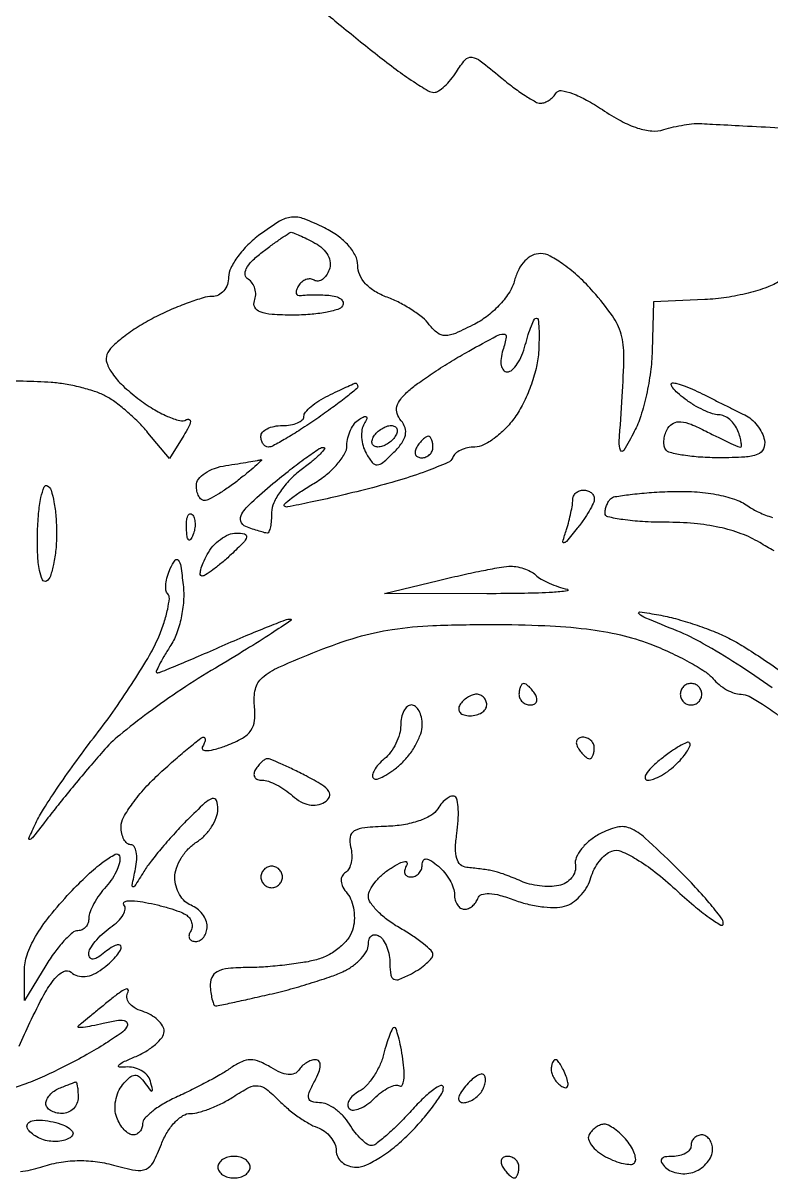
# Model space of a CAD drawing. Extents: x 0 to 102, y 0 to 135.
# Drawn here: x 14.63 to 20.51, y 86.55 to 95.64 of the extents above; entities that cross this region are included whole.
import ezdxf

# ---------------------------------------------------------------- set-up
doc = ezdxf.new("R2010")
doc.units = 0
doc.header["$MEASUREMENT"] = 0

msp = doc.modelspace()

# ---------------------------------------------------------------- linework, layer by layer
for points in [[(16.979385, 95.736676, 0.001847), (17.111379, 95.62757, 0.00188), (17.262878, 95.504232, 0.001912), (17.414454, 95.382728, 0.009335), (17.560775, 95.27075, 0.012927), (17.696329, 95.176271, 0.009478), (17.811722, 95.103299, 0.137082), (17.857887, 95.0904, 0.146858), (17.893904, 95.101212, 0.039762), (17.941362, 95.138253, 0.036665), (17.990978, 95.190953, 0.030941), (18.035502, 95.253305, -0.038678), (18.103977, 95.346131, -0.249943), (18.156479, 95.366377, -0.135675), (18.22309, 95.33888, -0.009579), (18.38111, 95.211005, 0.01364), (18.479845, 95.132423, 0.017611), (18.574822, 95.066079, 0.015491), (18.656574, 95.016681, 0.128845), (18.698098, 95.0058, 0.092189), (18.729732, 95.011683, 0.053051), (18.764336, 95.029422, 0.05056), (18.79648, 95.055456, 0.058926), (18.820915, 95.086217, -0.304527), (18.860026, 95.103966, -0.045931), (18.947633, 95.080942, -0.038442), (19.059523, 95.030217, -0.023441), (19.183325, 94.954423, 0.025558), (19.330157, 94.865381, 0.045214), (19.46034, 94.809779, 0.056777), (19.573217, 94.786915, 0.100125), (19.667367, 94.797615, -0.021917), (19.742256, 94.818254, -0.016779), (19.825648, 94.834425, -0.017063), (19.904866, 94.844288, -0.037977), (19.9656, 94.845128, 0.002047), (20.049752, 94.840241, 0.000139), (20.289188, 94.827389, 0.000199), (20.574658, 94.812258, 0.000149), (20.888977, 94.795818, 0.008701)], [(20.579879, 93.607383, -0.066889), (20.481131, 93.556295, -0.024492), (20.330387, 93.510509, -0.023763), (20.158656, 93.475985, -0.026234), (19.990005, 93.459333), (19.5849, 93.4407), (19.575152, 93.055455, -0.027402), (19.561848, 92.889701, -0.020798), (19.529832, 92.710156, -0.021191), (19.485496, 92.543788, -0.045179), (19.434559, 92.420955, -0.012367), (19.350876, 92.270694, -0.639668), (19.325562, 92.27324, -0.098598), (19.316455, 92.339865, -0.001811), (19.33943, 92.696512, 0.013381), (19.352562, 93.015137, 0.071069), (19.330442, 93.187734, 0.087284), (19.262599, 93.330544, 0.025734), (19.111709, 93.521362, 0.026082), (18.999749, 93.636206, 0.029917), (18.881223, 93.733264, 0.031181), (18.772433, 93.802075, 0.126072), (18.697007, 93.8214, 0.113928), (18.632148, 93.806427, 0.08675), (18.572913, 93.763525, 0.075008), (18.524922, 93.696469, 0.056442), (18.493046, 93.611439, -0.080517), (18.454095, 93.520978, -0.042498), (18.379701, 93.423568, -0.04074), (18.284099, 93.334114, -0.048414), (18.180348, 93.267026, -0.014682), (18.027706, 93.193688, -0.101245), (17.946926, 93.175902, -0.172059), (17.886288, 93.196392, -0.063406), (17.822023, 93.261678, 0.059972), (17.768001, 93.317315, 0.02584), (17.684242, 93.378212, 0.025117), (17.587332, 93.434572, 0.030326), (17.49105, 93.477097, -0.048119), (17.39411, 93.524095, -0.069247), (17.320411, 93.584411, -0.081285), (17.274364, 93.654017, -0.105951), (17.2584, 93.72851, 0.115879), (17.240458, 93.804889, 0.065706), (17.187119, 93.884092, 0.055572), (17.104016, 93.959344, 0.040545), (16.997318, 94.023852, 0.024116), (16.836382, 94.094666, 0.11764), (16.738399, 94.107685, 0.112776), (16.643006, 94.07536, 0.021333), (16.489718, 93.971839, 0.036638), (16.395388, 93.890779, 0.038533), (16.315615, 93.79809, 0.041623), (16.260223, 93.707829, 0.117339), (16.2432, 93.63629, -0.083631), (16.233339, 93.577749, -0.092928), (16.204933, 93.528029, -0.100543), (16.162619, 93.494781, -0.116923), (16.11293, 93.483, 0.0718), (16.042499, 93.472834, 0.01561), (15.925576, 93.434356, 0.015965), (15.79189, 93.380794, 0.014688), (15.658064, 93.317404, 0.022291), (15.530308, 93.244879, 0.025183), (15.414806, 93.163937, 0.025565), (15.324687, 93.086049, 0.110584), (15.285769, 93.027505, 0.179332), (15.285003, 92.961006, 0.067511), (15.328517, 92.877053, 0.050004), (15.410828, 92.781856, 0.02659), (15.529633, 92.680816, 0.025294), (15.647891, 92.599732, 0.03482), (15.762089, 92.540158, 0.037385), (15.858422, 92.506461, 0.206703), (15.911543, 92.514268, -0.235292), (15.933499, 92.51628, -0.356797), (15.942453, 92.500444, -0.075774), (15.927385, 92.455295, -0.019995), (15.889896, 92.388796), (15.7779, 92.207487), (15.6087, 92.411385, 0.023875), (15.531535, 92.495825, 0.018161), (15.4395, 92.580936, 0.018478), (15.347159, 92.654555, 0.040346), (15.2703, 92.702257, 0.039463), (15.187453, 92.736888, 0.018757), (15.076249, 92.768809, 0.018461), (14.956856, 92.793647, 0.024893), (14.8473, 92.806681, 0.006275), (14.740037, 92.812703, 0.005468), (14.627617, 92.81637, 0.005506), (14.525864, 92.817454, 0.016169)], [(20.534313, 91.482092, -0.012573), (20.420914, 91.546846, 0.047976), (20.275818, 91.616598, 0.034999), (20.103888, 91.666458, 0.031046), (19.905518, 91.696484, 0.02204), (19.680664, 91.7064, -0.013902), (19.498001, 91.71148, -0.022828), (19.344161, 91.727109, -0.019017), (19.226367, 91.749145, -0.35032), (19.2042, 91.7769, -0.052255), (19.207359, 91.807047, -0.038356), (19.216833, 91.839324, -0.039076), (19.230728, 91.868815, -0.066847), (19.247207, 91.890407, -0.158045), (19.281784, 91.908054, -0.008829), (19.402925, 91.925218, -0.012894), (19.550315, 91.939605, -0.009034), (19.716915, 91.948517, -0.023427), (19.907534, 91.946332, -0.031403), (20.079066, 91.925458, -0.035725), (20.222658, 91.887981, -0.071193), (20.327232, 91.83501, 0.046004), (20.413477, 91.785736, 0.029457), (20.521185, 91.744179, 0.029523)], [(20.519105, 90.403425, 0.013265), (20.243084, 90.590674, 0.013473), (19.977362, 90.750896, 0.032193), (19.770197, 90.851298, -0.002375), (19.524532, 90.952762, -0.081767), (19.47155, 90.98595, -0.742409), (19.478363, 91.000837, -0.010194), (19.6272, 90.977419, -0.022232), (19.759018, 90.947816, -0.013799), (19.910874, 90.902009, -0.013838), (20.05854, 90.848402, -0.024196), (20.1771, 90.794845, -0.020658), (20.296405, 90.727485, -0.009187), (20.448133, 90.629445, -0.009076), (20.605171, 90.519642, -0.012123)], [(14.596231, 87.582673, -0.009472), (14.67982, 87.768388, -0.012786), (14.79035, 87.987363, -0.048231), (14.875663, 88.114945, -0.104598), (14.944944, 88.170578, -0.298645), (15.00352, 88.163972, 0.101089), (15.055401, 88.136218, 0.099806), (15.114255, 88.13086, 0.082942), (15.179341, 88.149131, 0.048085), (15.24939, 88.190672, 0.026215), (15.305971, 88.236783, 0.031586), (15.353781, 88.285946, 0.033125), (15.387774, 88.331406, 0.144962), (15.3972, 88.363235, 0.33348), (15.385967, 88.378204, 0.149753), (15.359923, 88.377839, 0.066823), (15.319062, 88.358363, 0.028634), (15.2703, 88.3224, -0.029939), (15.216001, 88.282571, -0.114024), (15.176723, 88.268414, -0.2643), (15.153259, 88.278277, -0.165512), (15.1434, 88.307244, -0.131015), (15.154786, 88.34995, -0.039907), (15.192944, 88.405623, -0.036905), (15.247515, 88.463684, -0.03291), (15.312062, 88.515541, 0.039671), (15.372235, 88.565236, 0.065107), (15.413259, 88.616895, 0.093876), (15.430052, 88.662347, 0.242628), (15.419718, 88.694682, -0.407189), (15.419493, 88.713342, -0.175418), (15.444003, 88.725551, -0.053971), (15.503893, 88.72597, -0.019639), (15.58806, 88.7141, -0.014331), (15.682274, 88.694211, -0.014103), (15.775704, 88.668865, -0.014117), (15.856228, 88.642059, -0.051043), (15.904784, 88.61851, -0.088924), (15.934449, 88.591912, -0.09498), (15.952196, 88.557237, -0.09992), (15.955355, 88.51994, -0.110165), (15.943487, 88.485754, 0.090666), (15.931733, 88.455693, 0.169366), (15.93543, 88.430134, 0.176081), (15.953999, 88.413076, 0.098926), (15.984407, 88.407, 0.130616), (16.018574, 88.41608, 0.100652), (16.047682, 88.441618, 0.088446), (16.06726, 88.47982, 0.074425), (16.074, 88.524849, 0.096313), (16.064533, 88.57354, 0.06686), (16.036723, 88.622384, 0.064359), (15.995612, 88.66397, 0.074185), (15.9471, 88.691394, -0.103988), (15.898571, 88.722749, -0.066699), (15.857477, 88.776057, -0.062793), (15.829675, 88.842163, -0.068277), (15.8202, 88.911228, -0.084298), (15.832643, 88.984505, -0.053115), (15.869903, 89.063134, -0.051581), (15.924675, 89.134926, -0.064527), (15.9894, 89.188033, 0.059089), (16.054122, 89.239975, 0.05038), (16.108897, 89.308297, 0.052779), (16.146222, 89.381837, 0.091303), (16.1586, 89.449058, 0.086821), (16.14678, 89.516619, 0.41179), (16.114748, 89.531821, 0.104081), (16.05404, 89.494971, 0.00855), (15.920286, 89.365258, 0.011335), (15.82128, 89.261291, 0.009479), (15.720867, 89.14665, 0.009596), (15.633026, 89.03829, 0.025689), (15.576065, 88.9569, -0.002062), (15.503418, 88.841893, -0.341045), (15.490252, 88.837148, -0.38172), (15.483601, 88.848497, -0.00223), (15.510359, 88.97805, 0.037007), (15.520203, 89.05099, 0.062461), (15.516226, 89.112485, 0.091866), (15.500064, 89.153839, 0.259344), (15.47388, 89.1684, -0.179201), (15.444614, 89.179237, -0.091886), (15.419725, 89.210125, -0.071907), (15.402869, 89.256096, -0.052015), (15.3972, 89.310443, -0.129703), (15.41634, 89.382984, -0.027874), (15.487303, 89.493292, -0.027346), (15.586514, 89.615457, -0.023123), (15.703934, 89.733443, -0.005556), (15.824137, 89.841113, -0.008404), (15.931333, 89.931869, -0.004034), (16.023644, 90.006161, -0.16898), (16.047326, 90.0144, -0.303677), (16.057136, 90.007837, -0.134639), (16.059152, 89.991642, -0.069713), (16.051887, 89.966666, -0.032843), (16.036105, 89.936927, 0.419981), (16.041116, 89.916593, 0.152356), (16.073285, 89.909009, 0.052434), (16.140186, 89.920881, 0.020135), (16.229913, 89.950681, 0.037398), (16.35143, 90.007249, 0.114683), (16.418138, 90.068015, 0.128262), (16.447081, 90.147679, 0.052363), (16.445771, 90.263766, -0.088525), (16.45363, 90.393128, -0.156758), (16.508804, 90.483473, -0.073982), (16.639198, 90.565927, -0.009517), (16.94492, 90.694154, -0.02224), (17.254883, 90.801583, -0.034696), (17.53053, 90.863163, -0.028165), (17.850442, 90.893359, -0.009664), (18.3159, 90.901956, -0.010072), (18.731469, 90.893226, -0.020278), (19.058171, 90.866475, -0.025299), (19.325807, 90.819752, -0.035827), (19.557086, 90.749462, -0.01661), (19.715828, 90.682368, -0.017811), (19.866038, 90.606308, -0.017646), (19.98987, 90.532142, -0.075934), (20.053895, 90.475248, 0.050647), (20.101555, 90.428395, 0.04217), (20.160562, 90.388769, 0.043962), (20.22144, 90.36164, 0.083025), (20.274313, 90.3528, -0.122243), (20.337776, 90.337049, -0.021862), (20.443889, 90.274836, -0.022464), (20.564397, 90.189003, -0.01862)], [(14.604838, 86.596064, 0.051749), (14.764483, 86.630988, -0.035248), (14.907184, 86.667169, -0.037754), (15.0503, 86.68187, -0.037918), (15.193429, 86.674865, -0.036189), (15.336171, 86.646367, 0.020595), (15.509361, 86.606142, 0.150333), (15.593069, 86.615505, 0.172528), (15.651077, 86.669711, 0.029174), (15.713785, 86.810414, -0.046073), (15.759034, 86.903372, -0.052689), (15.818871, 86.982023, -0.060217), (15.883513, 87.035904, -0.144638), (15.942728, 87.0534, 0.067445), (16.009298, 87.062421, 0.025468), (16.098642, 87.092058, 0.024673), (16.19383, 87.134629, 0.027544), (16.280801, 87.185001, -0.024099), (16.402745, 87.256753, -0.141975), (16.474672, 87.271453, -0.15212), (16.540718, 87.24489, -0.02894), (16.637375, 87.156246, 0.026368), (16.707841, 87.090951, 0.020474), (16.790845, 87.02737, 0.020888), (16.873363, 86.974368, 0.0461), (16.94115, 86.9427, -0.071505), (16.997746, 86.912681, -0.064956), (17.04571, 86.867078, -0.068507), (17.078151, 86.813458, -0.102177), (17.0892, 86.759955, 0.122082), (17.101447, 86.710544, 0.100755), (17.135954, 86.668457, 0.091279), (17.187566, 86.640183, 0.079946), (17.248362, 86.6304, 0.111277), (17.327139, 86.648152, 0.031157), (17.438272, 86.709671, 0.029787), (17.558662, 86.796976, 0.027431), (17.671362, 86.90026, 0.015804), (17.772216, 87.010159, 0.02059), (17.856969, 87.117195, 0.018695), (17.919333, 87.210103, 0.146389), (17.93272, 87.25981, 0.521858), (17.91264, 87.273001, 0.063088), (17.857494, 87.242387, 0.034228), (17.776381, 87.173898, 0.015749), (17.680113, 87.07455, -0.012106), (17.579533, 86.969228, -0.016876), (17.484236, 86.880367, -0.01331), (17.402048, 86.812519, -0.167408), (17.364543, 86.7996, -0.162269), (17.332557, 86.810261, -0.034093), (17.287284, 86.849302, -0.032422), (17.238688, 86.904023, -0.025785), (17.193433, 86.9688, 0.049764), (17.143439, 87.033525, 0.047357), (17.080865, 87.088297, 0.050978), (17.015738, 87.125804, 0.105549), (16.958607, 87.138, -0.067976), (16.898228, 87.146247, -0.275407), (16.873634, 87.172028, -0.157648), (16.877796, 87.218989, -0.022575), (16.92, 87.3072, 0.029028), (16.952753, 87.377988, 0.082248), (16.964124, 87.431026, 0.172633), (16.95439, 87.463078, 0.237857), (16.927969, 87.4764, 0.08548), (16.892593, 87.470307, 0.053408), (16.8546, 87.452058, 0.051738), (16.819885, 87.425231, 0.06407), (16.794171, 87.393532, -0.165471), (16.761154, 87.366324, -0.114425), (16.712772, 87.35983, -0.07826), (16.650468, 87.375781, -0.037871), (16.577386, 87.414065, 0.040071), (16.487552, 87.460623, 0.100221), (16.415455, 87.475108, 0.105622), (16.345752, 87.460108, 0.047609), (16.264058, 87.413595, -0.021525), (16.188475, 87.365183, -0.008126), (16.078937, 87.303856, -0.008032), (15.957448, 87.240906, -0.009699), (15.84135, 87.185879, 0.025083), (15.736064, 87.131951, 0.033776), (15.647167, 87.072294, 0.035834), (15.583445, 87.015244, 0.19464), (15.5664, 86.973117, -0.083613), (15.560681, 86.939159, -0.092921), (15.544208, 86.910319, -0.100544), (15.519668, 86.891034, -0.116947), (15.490851, 86.8842, -0.147225), (15.458092, 86.89406, -0.058946), (15.421982, 86.924627, -0.051526), (15.388286, 86.96917, -0.044594), (15.362492, 87.021823, -0.080691), (15.349671, 87.08337, -0.056161), (15.354493, 87.154322, -0.055482), (15.37519, 87.223446, -0.072867), (15.409423, 87.279627, -0.033532), (15.464596, 87.337705, -0.172992), (15.504779, 87.35476, -0.206811), (15.542294, 87.341106, -0.050017), (15.586523, 87.290054, 0.006871), (15.627454, 87.233645, 0.344065), (15.639876, 87.230252, 0.37205), (15.645374, 87.241285, 0.007253), (15.627514, 87.3072, 0.11283), (15.60148, 87.354426, 0.082777), (15.554705, 87.392027, 0.077005), (15.494756, 87.414469, 0.076632), (15.430723, 87.417772, -0.058905), (15.384187, 87.418529, -0.603726), (15.379058, 87.432555, -0.099524), (15.41391, 87.458323, -0.011629), (15.50295, 87.497554, 0.035896), (15.591992, 87.54206, 0.044332), (15.667259, 87.596236, 0.050425), (15.719602, 87.651579, 0.165687), (15.7356, 87.69853, 0.139038), (15.72309, 87.742647, 0.066998), (15.685537, 87.788483, 0.058609), (15.630356, 87.829013, 0.052322), (15.565172, 87.85749, -0.055837), (15.500929, 87.886093, -0.102675), (15.458643, 87.924325, -0.140206), (15.442734, 87.967572, -0.151517), (15.452814, 88.011241, 0.328365), (15.450934, 88.028754, 0.32768), (15.433639, 88.032187, 0.049081), (15.38143, 88.001218, 0.013545), (15.305992, 87.942602, -0.000212), (15.224437, 87.87567, -0.000267), (15.148861, 87.813767, -0.000212), (15.0854, 87.761888, -0.002131), (15.0588, 87.74035, 0.690379), (15.061529, 87.731948, 0.041882), (15.099349, 87.733289, 0.020381), (15.166996, 87.7442, 0.008771), (15.256239, 87.76399, -0.018307), (15.36056, 87.785045, -0.083805), (15.422143, 87.784756, -0.280323), (15.444717, 87.765017, -0.218176), (15.440601, 87.731982, -0.101788), (15.397006, 87.685787, -0.011476), (15.276524, 87.605376, -0.013531), (15.126763, 87.515909, -0.010605), (14.959801, 87.426803, -0.01058), (14.793845, 87.347074, -0.016558), (14.647565, 87.28633, -0.010806), (14.526469, 87.243647, -0.282866)]]:
    msp.add_lwpolyline(points, format="xyb")
for points in [[(16.735212, 93.988719, -0.116637), (16.752429, 93.985906, -0.006922), (16.80122, 93.964817, -0.01012), (16.858988, 93.937475, -0.007273), (16.922411, 93.904709, -0.064931), (16.982517, 93.861702, -0.082771), (17.023964, 93.807729, -0.09483), (17.04203, 93.749454, -0.120054), (17.034885, 93.693695, -0.059384), (17.011342, 93.649024, -0.090205), (16.980445, 93.618015, -0.119823), (16.947375, 93.605235, -0.172645), (16.916981, 93.611766, 0.125213), (16.886136, 93.621458, 0.10078), (16.851631, 93.616399, 0.090252), (16.818722, 93.597273, 0.077842), (16.792657, 93.566884, 0.050857), (16.776647, 93.533904, 0.138153), (16.774699, 93.508239, 0.239748), (16.786157, 93.493759, 0.15184), (16.807962, 93.490922, -0.031564), (16.844825, 93.494952, -0.009094), (16.902171, 93.496535, -0.00911), (16.967035, 93.495964, -0.009585), (17.030743, 93.493018, -0.048757), (17.086164, 93.483915, -0.099322), (17.125565, 93.46448, -0.16556), (17.142869, 93.438436, -0.205797), (17.13863, 93.409936, -0.184386), (17.101393, 93.381479, -0.025711), (17.005347, 93.358335, -0.026583), (16.883798, 93.34221, -0.019688), (16.748313, 93.336873, -0.016284), (16.584348, 93.342214, -0.073126), (16.490735, 93.362277, -0.183038), (16.449536, 93.398352, -0.217315), (16.446381, 93.449527, 0.083882), (16.45593, 93.496869, 0.078575), (16.449765, 93.545867, 0.081614), (16.429221, 93.588961, 0.102733), (16.397197, 93.619296, -0.222699), (16.374129, 93.654584, -0.155399), (16.382187, 93.702214, -0.080641), (16.426549, 93.762188, -0.029383), (16.506642, 93.831624, -0.00541), (16.585925, 93.891233, -0.007929), (16.657051, 93.941796, -0.004311), (16.717857, 93.982821, -0.129364)], [(18.664815, 93.3138, -0.380539), (18.677688, 93.302344, -0.014474), (18.68376, 93.233033, -0.019583), (18.685471, 93.144273, -0.011723), (18.6809, 93.03885, -0.044533), (18.661708, 92.916654, -0.026814), (18.618544, 92.776326, -0.026724), (18.560176, 92.640348, -0.0417), (18.494446, 92.53125, -0.03764), (18.419336, 92.442229, -0.039397), (18.332792, 92.366941, -0.042636), (18.248021, 92.314736, -0.117223), (18.18014, 92.2986, 0.053117), (18.122113, 92.292418, 0.058258), (18.068574, 92.27416, 0.066048), (18.027228, 92.247252, 0.134593), (18.0057, 92.215401, -0.215031), (17.968866, 92.175894, -0.010642), (17.799399, 92.10909, -0.015609), (17.588172, 92.038388, -0.010498), (17.343, 91.970326, -0.004461), (17.097825, 91.910101, -0.007099), (16.886951, 91.863443, -0.00237), (16.705506, 91.826886, -0.241401), (16.681493, 91.833782, -0.444754), (16.681816, 91.850296, -0.014808), (16.738693, 91.896729, -0.019289), (16.816491, 91.951855, -0.011081), (16.914143, 92.012498, 0.038337), (17.013499, 92.081969, 0.042387), (17.097526, 92.163702, 0.046724), (17.155761, 92.24508, 0.132709), (17.1738, 92.311848, -0.059848), (17.181045, 92.372159, -0.050797), (17.202491, 92.432669, -0.053145), (17.234073, 92.484376, -0.09093), (17.271471, 92.518179, -0.029041), (17.310144, 92.53908, -0.311601), (17.326808, 92.536277, -0.318868), (17.329839, 92.519865, -0.029721), (17.309193, 92.481541, 0.099748), (17.291772, 92.434509, 0.05587), (17.289062, 92.373349, 0.052562), (17.300384, 92.308317, 0.058266), (17.324848, 92.24944, 0.036691), (17.372954, 92.176582, 0.24253), (17.41124, 92.15865, 0.171121), (17.457049, 92.176778, 0.017409), (17.543847, 92.257733, 0.039996), (17.605188, 92.329759, 0.101138), (17.633355, 92.392177, 0.133222), (17.630906, 92.449695, 0.096617), (17.600019, 92.506221, -0.094888), (17.569245, 92.562085, -0.142227), (17.567489, 92.617383, -0.107998), (17.596944, 92.675951, -0.040946), (17.660549, 92.742473, -0.02669), (17.739104, 92.805042, -0.008978), (17.859964, 92.887955, -0.008903), (17.997191, 92.975048, -0.010079), (18.13193, 93.053553, -0.003394), (18.350365, 93.173059, -0.116004), (18.406917, 93.188276, -0.480228), (18.427109, 93.164654, -0.029804), (18.401179, 93.062138, 0.043047), (18.386033, 92.994817, 0.083412), (18.387748, 92.939841, 0.132341), (18.40535, 92.904383, 0.214938), (18.435487, 92.8908, 0.188948), (18.473278, 92.90561, 0.058387), (18.513717, 92.952928, 0.049092), (18.550421, 93.021341, 0.037119), (18.57726, 93.1023, -0.01437), (18.600098, 93.183356, -0.022282), (18.624876, 93.251672, -0.018236), (18.648763, 93.303899, -0.283597)], [(17.23725, 92.800474, -0.15032), (17.245294, 92.8002, -0.135203), (17.252187, 92.795472, -0.106522), (17.256822, 92.786753, -0.069193), (17.2584, 92.775406, -0.22525), (17.249657, 92.756982, -0.004194), (17.163872, 92.688149, -0.009406), (17.059943, 92.609306, -0.006044), (16.936603, 92.521606, -0.007955), (16.809044, 92.436179, -0.011075), (16.692031, 92.364108, -0.007717), (16.592745, 92.307988, -0.125409), (16.555903, 92.2986, -0.14222), (16.533441, 92.305121, -0.099704), (16.514303, 92.323451, -0.084483), (16.50141, 92.350863, -0.067872), (16.497, 92.3832, -0.191087), (16.509815, 92.415507, -0.088204), (16.546702, 92.442949, -0.068025), (16.601446, 92.461566, -0.048028), (16.6662, 92.4678, 0.040451), (16.730985, 92.47305, 0.059812), (16.785697, 92.488854, 0.07866), (16.822888, 92.51205, 0.217361), (16.8354, 92.539472, -0.177225), (16.847705, 92.573098, -0.03992), (16.891315, 92.617057, -0.036638), (16.952875, 92.662542, -0.02844), (17.02575, 92.702946, -0.001773), (17.100216, 92.738535, -0.002553), (17.166398, 92.769463, -0.001344), (17.222638, 92.795214, -0.040599)], [(19.734098, 92.803509, -0.08516), (19.770276, 92.798843, -0.015045), (19.835298, 92.776696, -0.015907), (19.910724, 92.745676, -0.013721), (19.987898, 92.708451, 0.00219), (20.069627, 92.666679, 0.001707), (20.158799, 92.621976, 0.001725), (20.242165, 92.580897, 0.004198), (20.304, 92.551333, -0.070029), (20.354583, 92.518379, -0.048179), (20.401658, 92.468578, -0.048089), (20.438436, 92.410547, -0.068719), (20.458253, 92.352982, -0.15465), (20.450538, 92.284713, -0.19694), (20.405122, 92.241332, -0.080207), (20.303716, 92.219346, -0.013361), (20.103696, 92.214, -0.016461), (19.954368, 92.218918, -0.023041), (19.821719, 92.233825, -0.020567), (19.716395, 92.255078, -0.196725), (19.680075, 92.281489, -0.109788), (19.668567, 92.31456, -0.058111), (19.668563, 92.358192, -0.053672), (19.679193, 92.40501, -0.055829), (19.699459, 92.447832, -0.14101), (19.742259, 92.486682, -0.135977), (19.799798, 92.497544, -0.077267), (19.880919, 92.477869, -0.021605), (19.999648, 92.422643, 0.004768), (20.093431, 92.375117, 0.006884), (20.177312, 92.335038, 0.003871), (20.248556, 92.30286, 0.1045), (20.268715, 92.2986, 0.403374), (20.277174, 92.30675, 0.045938), (20.27558, 92.335877, 0.035538), (20.266531, 92.376821, 0.019463), (20.249994, 92.4255, 0.06448), (20.22379, 92.474019, 0.061551), (20.185734, 92.515123, 0.066317), (20.142124, 92.542983, 0.109447), (20.099618, 92.5524, -0.082484), (20.04941, 92.56074, -0.026961), (19.979568, 92.588887, -0.02603), (19.904059, 92.629071, -0.02662), (19.83372, 92.676609, -0.018743), (19.775027, 92.724563, -0.045711), (19.736715, 92.765123, -0.116325), (19.724574, 92.791324, -0.462107)], [(17.522186, 92.4678, -0.117858), (17.55023, 92.461096, -0.186277), (17.566576, 92.442949, -0.154201), (17.56819, 92.41555, -0.076764), (17.5545, 92.3832, -0.064269), (17.528227, 92.350838, -0.051777), (17.492722, 92.323451, -0.053414), (17.453842, 92.304821, -0.085235), (17.417614, 92.2986, -0.117858), (17.38957, 92.305304, -0.186277), (17.373224, 92.323451, -0.154201), (17.37161, 92.35085, -0.076764), (17.3853, 92.3832, -0.064269), (17.411573, 92.415562, -0.051777), (17.447078, 92.442949, -0.053414), (17.485958, 92.461579, -0.085235)], [(17.813293, 92.3832, 0.151918), (17.795465, 92.377655, 0.038439), (17.771586, 92.358349, 0.035638), (17.746457, 92.330983, 0.029505), (17.7237, 92.2986, 0.082592), (17.710459, 92.266274, 0.161196), (17.713091, 92.238851, 0.182303), (17.730979, 92.220623, 0.108972), (17.761007, 92.214, 0.093332), (17.795207, 92.22044, 0.09642), (17.824282, 92.238851, 0.099167), (17.843742, 92.26632, 0.105053), (17.8506, 92.2986, 0.042167), (17.847864, 92.330989, 0.061769), (17.839641, 92.358349, 0.081139), (17.827559, 92.376901, 0.210953)], [(16.991454, 92.29592, -0.601851), (16.99736, 92.283341, -0.03588), (16.962272, 92.243039, -0.024005), (16.899714, 92.186522, -0.011431), (16.81425, 92.119664, 0.040561), (16.725234, 92.041265, 0.040434), (16.649941, 91.949446, 0.043528), (16.597941, 91.858416, 0.108423), (16.5816, 91.783944, -0.020563), (16.579043, 91.721796, -0.033162), (16.571207, 91.66943, -0.035971), (16.559973, 91.631332, -0.312664), (16.546219, 91.6218, -0.064836), (16.525294, 91.624525, -0.008707), (16.482492, 91.636666, -0.009936), (16.432045, 91.65303, -0.008214), (16.378958, 91.672407, -0.230379), (16.3396, 91.714525, -0.218265), (16.347301, 91.772918, -0.067299), (16.422261, 91.862768, -0.011276), (16.591543, 92.010807, -0.007803), (16.72755, 92.12088, -0.011358), (16.851109, 92.213274, -0.007059), (16.956509, 92.286195, -0.161231)], [(16.497, 92.199443, -0.752504), (16.500476, 92.193517, -0.017643), (16.464746, 92.158469, -0.013039), (16.406086, 92.107599, -0.006131), (16.3278, 92.0448, -0.012908), (16.242169, 91.981312, -0.016375), (16.15979, 91.927407, -0.014446), (16.088955, 91.887058, -0.115322), (16.05285, 91.877481, -0.186863), (16.028639, 91.886041, -0.093533), (16.008038, 91.911779, -0.071823), (15.994081, 91.950609, -0.050458), (15.9894, 91.996881, -0.169155), (16.006567, 92.046173, -0.077226), (16.057268, 92.093063, -0.062869), (16.13244, 92.130932, -0.047721), (16.22205, 92.153405, 0.001698), (16.314238, 92.167691, 0.002192), (16.398785, 92.181467, 0.001662), (16.469547, 92.193557, 0.01933)], [(14.819343, 91.993636, -0.18362), (14.8467, 91.957949, -0.026027), (14.868962, 91.866498, -0.0268), (14.884467, 91.750744, -0.019895), (14.8896, 91.6218, -0.02258), (14.883755, 91.492435, -0.02951), (14.866144, 91.375361, -0.029957), (14.840746, 91.282947, -0.174005), (14.809749, 91.244035, -0.451267), (14.778607, 91.253472, -0.060573), (14.75512, 91.327369, -0.036456), (14.740994, 91.450891, -0.015941), (14.739492, 91.615871, -0.01595), (14.748168, 91.774418, -0.030445), (14.766905, 91.900579, -0.039038), (14.791533, 91.984221, -0.470777)], [(19.035, 91.9602, -0.07942), (19.067316, 91.955034, -0.091028), (19.094749, 91.940099, -0.100768), (19.113089, 91.917868, -0.122851), (19.1196, 91.89177, -0.109527), (19.111511, 91.855287, -0.021396), (19.080294, 91.795201, -0.021784), (19.037018, 91.72701, -0.018662), (18.985794, 91.65912, -0.002861), (18.900401, 91.555534, -0.194068), (18.880692, 91.544964, -0.533799), (18.872374, 91.554859, -0.00647), (18.901194, 91.649869, 0.012756), (18.92003, 91.714898, 0.012001), (18.935946, 91.782135, 0.012058), (18.947178, 91.842386, 0.040072), (18.9504, 91.882519, -0.108102), (18.956883, 91.912156, -0.099646), (18.975251, 91.937381, -0.095575), (19.002702, 91.954295, -0.090658)], [(15.955913, 91.768087, -0.126455), (15.972261, 91.740429, -0.060344), (15.978958, 91.699372, -0.05415), (15.975792, 91.652203, -0.051402), (15.962591, 91.605937, -0.054073), (15.943848, 91.570687, -0.470617), (15.92843, 91.569228, -0.168741), (15.916474, 91.593911, -0.018894), (15.911479, 91.65705, -0.028489), (15.912409, 91.715947, -0.077125), (15.921776, 91.756554, -0.208169), (15.937397, 91.771997, -0.296942)], [(16.304429, 91.6218, -0.058784), (16.36891, 91.614193, -0.416262), (16.383702, 91.589905, -0.135151), (16.359419, 91.546547, -0.010392), (16.26269, 91.4526, -0.012425), (16.189569, 91.387795, -0.016741), (16.120085, 91.333102, -0.013823), (16.060403, 91.291769, -0.145534), (16.032261, 91.2834, -0.411114), (16.02002, 91.295512, -0.063196), (16.024386, 91.333102, -0.041172), (16.042721, 91.387668, -0.021239), (16.074, 91.4526, -0.058319), (16.119027, 91.517312, -0.053306), (16.179042, 91.572097, -0.056865), (16.244239, 91.609406, -0.101888)], [(15.885328, 91.213963, -0.043973), (15.888142, 91.087852, -0.036066), (15.869639, 90.954311, -0.036908), (15.833094, 90.828906, -0.055731), (15.781756, 90.727513, 0.010801), (15.732488, 90.648654, 0.02008), (15.696561, 90.582369, 0.018656), (15.674094, 90.531954, 0.531049), (15.680823, 90.522, 0.096893), (15.705216, 90.526772, 0.001349), (15.845123, 90.584128, 0.003722), (16.007059, 90.652442, 0.002435), (16.192785, 90.7335, -0.004198), (16.380255, 90.814533, -0.006036), (16.547686, 90.882872, -0.003388), (16.689708, 90.93774, -0.090722), (16.729389, 90.945, -0.739743), (16.732988, 90.933241, -0.003714), (16.579923, 90.83152, -0.006864), (16.38355, 90.706924, -0.00371), (16.138611, 90.558685, 0.012996), (15.872744, 90.390957, 0.012266), (15.610686, 90.206497, 0.012324), (15.386745, 90.031792, 0.041165), (15.252984, 89.902233, 0.004476), (15.148252, 89.780414, 0.002865), (15.02868, 89.637131, 0.002878), (14.913135, 89.495396, 0.005373), (14.82148, 89.379098, -0.001965), (14.705329, 89.229635, -0.12516), (14.679288, 89.20954, -0.682694), (14.670987, 89.217915, -0.005239), (14.725525, 89.3376, -0.03243), (14.787043, 89.449442, -0.007514), (14.905278, 89.628831, -0.007726), (15.047989, 89.831623, -0.007491), (15.198339, 90.032025, 0.011664), (15.35028, 90.238107, 0.010554), (15.497755, 90.45795, 0.010637), (15.621454, 90.66039, 0.032873), (15.69279, 90.80383, 0.019296), (15.735431, 90.918087, 0.027722), (15.763525, 91.022361, 0.026691), (15.776666, 91.106811, 0.225301), (15.764094, 91.142106, -0.170462), (15.74993, 91.1716, -0.052804), (15.749703, 91.221554, -0.045907), (15.761403, 91.281504, -0.036669), (15.78447, 91.343201, -0.044637), (15.821397, 91.407651, -0.504636), (15.8465, 91.408318, -0.130371), (15.866459, 91.361555, -0.008478)], [(18.44703, 91.359879, -0.053362), (18.503135, 91.357365, -0.040228), (18.563249, 91.343175, -0.041154), (18.618219, 91.320291, -0.070934), (18.65853, 91.291612, 0.059538), (18.701195, 91.259775, 0.025115), (18.764994, 91.227214, 0.024416), (18.837426, 91.19888, 0.029218), (18.9081, 91.179653, -0.838756), (18.907664, 91.166158, -0.021769), (18.791511, 91.154606, -0.009862), (18.571045, 91.146693, -0.004118), (18.2736, 91.144338), (17.4699, 91.144593), (17.8929, 91.248175, -0.00485), (18.064463, 91.288427, -0.005458), (18.230163, 91.323716, -0.005024), (18.37169, 91.350768, -0.02925)], [(18.564707, 90.4374, 0.210953), (18.550441, 90.431101, 0.081139), (18.538359, 90.412549, 0.061769), (18.530136, 90.385189, 0.042167), (18.5274, 90.3528, 0.105053), (18.534258, 90.32052, 0.099167), (18.553718, 90.293051, 0.09642), (18.582793, 90.27464, 0.093332), (18.616993, 90.2682, 0.108972), (18.647021, 90.274823, 0.182303), (18.664909, 90.293051, 0.161196), (18.667541, 90.320474, 0.082592), (18.6543, 90.3528, 0.029505), (18.631543, 90.385183, 0.035638), (18.606414, 90.412549, 0.038439), (18.582535, 90.431855, 0.151918)], [(19.881, 90.4374, 0.099038), (19.848713, 90.430941, 0.097945), (19.821251, 90.412549, 0.097945), (19.802859, 90.385087, 0.099038), (19.7964, 90.3528, 0.099038), (19.802859, 90.320513, 0.097945), (19.821251, 90.293051, 0.097945), (19.848713, 90.274659, 0.099038), (19.881, 90.2682, 0.099038), (19.913287, 90.274659, 0.097945), (19.940749, 90.293051, 0.097945), (19.959141, 90.320513, 0.099038), (19.9656, 90.3528, 0.099038), (19.959141, 90.385087, 0.097945), (19.940749, 90.412549, 0.097945), (19.913287, 90.430941, 0.099038)], [(17.6814, 90.2682, 0.181272), (17.649109, 90.256095, 0.091278), (17.621651, 90.22154, 0.071223), (17.603051, 90.170136, 0.05129), (17.5968, 90.109359, -0.068471), (17.587354, 90.040701, -0.044563), (17.558923, 89.965742, -0.044202), (17.517212, 89.896147, -0.062529), (17.467856, 89.843503, 0.035146), (17.421645, 89.799319, 0.056006), (17.389662, 89.755051, 0.076658), (17.375418, 89.717292, 0.25351), (17.382737, 89.692663, 0.274963), (17.410581, 89.685591, 0.046753), (17.463544, 89.706829, 0.039688), (17.528071, 89.74676, 0.025528), (17.596281, 89.802431, 0.044728), (17.661225, 89.872727, 0.038795), (17.716145, 89.956757, 0.040684), (17.753887, 90.041267, 0.084876), (17.766, 90.112112, 0.052233), (17.759744, 90.171832, 0.07211), (17.741149, 90.222349, 0.092064), (17.713687, 90.256288, 0.178587)], [(18.193993, 90.3528, 0.089642), (18.159681, 90.346599, 0.053229), (18.122411, 90.327949, 0.051032), (18.088005, 90.300561, 0.06081), (18.0621, 90.2682, 0.139169), (18.052968, 90.236082, 0.191142), (18.063917, 90.208451, 0.138808), (18.095039, 90.189798, 0.066118), (18.141707, 90.1836, 0.062283), (18.192138, 90.189906, 0.080552), (18.234856, 90.208451, 0.097988), (18.263446, 90.235935, 0.153634), (18.2736, 90.2682, 0.092995), (18.267541, 90.300495, 0.096318), (18.250215, 90.327949, 0.099231), (18.224367, 90.346323, 0.105429)], [(19.030007, 90.0144, 0.108972), (18.999979, 90.007777, 0.182303), (18.982091, 89.989549, 0.161196), (18.979459, 89.962126, 0.082592), (18.9927, 89.9298, 0.029505), (19.015457, 89.897417, 0.035638), (19.040586, 89.870051, 0.038439), (19.064465, 89.850745, 0.151918), (19.082293, 89.8452, 0.210953), (19.096559, 89.851499, 0.081139), (19.108641, 89.870051, 0.061769), (19.116864, 89.897411, 0.042167), (19.1196, 89.9298, 0.105053), (19.112742, 89.96208, 0.099167), (19.093282, 89.989549, 0.09642), (19.064207, 90.00796, 0.093332)], [(19.869921, 89.968846, 0.311043), (19.847644, 89.972867, 0.0228), (19.789203, 89.943169, 0.025405), (19.717785, 89.897739, 0.015975), (19.638978, 89.837918, 0.022959), (19.56894, 89.775598, 0.061524), (19.527303, 89.723563, 0.18087), (19.521001, 89.691498, 0.367014), (19.539271, 89.676, 0.094202), (19.586767, 89.685029, 0.035026), (19.648367, 89.71446, 0.033191), (19.712733, 89.756825, 0.034248), (19.770214, 89.806929, 0.022412), (19.818135, 89.85935, 0.03597), (19.853511, 89.9085, 0.040891), (19.873992, 89.948798, 0.303213)], [(16.548494, 89.8452, 0.14287), (16.528983, 89.839509, 0.041591), (16.50382, 89.820349, 0.03811), (16.477769, 89.792978, 0.032749), (16.4547, 89.7606, 0.100623), (16.442817, 89.728348, 0.177274), (16.448347, 89.700851, 0.167976), (16.470733, 89.682429, 0.089168), (16.506496, 89.676, -0.085312), (16.555898, 89.667509, -0.033171), (16.619804, 89.63998, -0.031647), (16.686545, 89.600306, -0.034003), (16.746071, 89.55338, 0.056024), (16.810241, 89.507216, 0.078241), (16.876398, 89.482651, 0.08894), (16.940193, 89.48125, 0.09986), (16.997702, 89.502537, 0.141985), (17.035595, 89.544444, 0.273029), (17.032096, 89.588079, 0.103117), (16.977448, 89.639216, 0.017365), (16.851921, 89.709757, 0.006), (16.748565, 89.761642, 0.008353), (16.654748, 89.805414, 0.005514), (16.575449, 89.839767, 0.099775)], [(18.022867, 89.547205, 0.220983), (17.996478, 89.550349, 0.075963), (17.961291, 89.532563, 0.058018), (17.923204, 89.498096, 0.039168), (17.888125, 89.451083, -0.121396), (17.833771, 89.398752, -0.048715), (17.739212, 89.355674, -0.042451), (17.619009, 89.325586, -0.033032), (17.484811, 89.312882, 0.016301), (17.313316, 89.302419, 0.106888), (17.231645, 89.276572, 0.227693), (17.198843, 89.22899, 0.103264), (17.202716, 89.151563, -0.054046), (17.211934, 89.089646, -0.060018), (17.207099, 89.029413, -0.068434), (17.189727, 88.979771, -0.136827), (17.16175, 88.949453, 0.142613), (17.135775, 88.920655, 0.136009), (17.128705, 88.881852, 0.099685), (17.142588, 88.835133, 0.051337), (17.176681, 88.784228, -0.086129), (17.209292, 88.72739, -0.0522), (17.228133, 88.651954, -0.050376), (17.231371, 88.570606, -0.06169), (17.217451, 88.495856, -0.091376), (17.179822, 88.425238, -0.052401), (17.111973, 88.356175, -0.049987), (17.026422, 88.298935, -0.058507), (16.935511, 88.263371, -0.024081), (16.826518, 88.240383, -0.011347), (16.683962, 88.220727, -0.011215), (16.533448, 88.206857, -0.015514), (16.397956, 88.201647, 0.020388), (16.240218, 88.194041, 0.09573), (16.153368, 88.169083, 0.179235), (16.110336, 88.122461, 0.116996), (16.098709, 88.049373, 0.018163), (16.105146, 87.991892, 0.028883), (16.115246, 87.943454, 0.0284), (16.127149, 87.90755, 0.307665), (16.139141, 87.8994, 0.052128), (16.160576, 87.901641, 0.000888), (16.276339, 87.926327, 0.002259), (16.411033, 87.955938, 0.0015), (16.565287, 87.991067, 0.010003), (16.731246, 88.032899, 0.008968), (16.901593, 88.082781, 0.009031), (17.052885, 88.133062, 0.027648), (17.15265, 88.174562, 0.046258), (17.225469, 88.218404, 0.049714), (17.287085, 88.273961, 0.055425), (17.329355, 88.332305, 0.129782), (17.343, 88.383989, -0.076201), (17.349297, 88.425067, -0.153474), (17.367851, 88.451683, -0.186625), (17.395416, 88.459861, -0.118804), (17.4276, 88.4493, -0.112887), (17.460054, 88.417297, -0.049955), (17.487349, 88.363263, -0.045957), (17.505934, 88.297661, -0.046088), (17.5122, 88.229831, 0.036517), (17.518561, 88.142849, 0.255217), (17.543299, 88.11002, 0.207374), (17.588596, 88.109281, 0.024694), (17.6814, 88.1532, 0.025968), (17.746144, 88.192302, 0.033771), (17.80074, 88.234917, 0.035872), (17.839636, 88.275126, 0.178339), (17.850065, 88.304227, 0.202428), (17.836554, 88.335457, 0.021149), (17.775291, 88.38927, 0.023557), (17.693318, 88.449206, 0.016728), (17.596265, 88.508815, -0.030526), (17.499322, 88.572103, -0.037173), (17.417397, 88.643051, -0.040512), (17.359726, 88.711272, -0.156461), (17.343, 88.763415, -0.122567), (17.355505, 88.813663, -0.047248), (17.395303, 88.874108, -0.043154), (17.452928, 88.934382, -0.040861), (17.521053, 88.985095, -0.020137), (17.586311, 89.022285, -0.078234), (17.63031, 89.036941, -0.36906), (17.645556, 89.027767, -0.222456), (17.64296, 89.005446, 0.075431), (17.628148, 88.970702, 0.152464), (17.629625, 88.941286, 0.187089), (17.646791, 88.92182, 0.120128), (17.676407, 88.9146, 0.105142), (17.710592, 88.921869, 0.099183), (17.739682, 88.942494, 0.096396), (17.75918, 88.97331, 0.093252), (17.766, 89.009559, -0.122183), (17.774599, 89.044222, -0.300026), (17.796571, 89.056269, -0.128583), (17.834423, 89.042998, -0.024942), (17.8929, 88.9992, -0.048188), (17.941456, 88.950291, -0.041499), (17.982523, 88.890585, -0.04354), (18.010682, 88.829597, -0.086594), (18.0198, 88.777341, 0.064727), (18.025592, 88.732787, 0.082335), (18.04258, 88.695034, 0.098855), (18.067776, 88.669779, 0.148454), (18.09735, 88.6608, 0.099344), (18.129118, 88.667175, 0.070375), (18.160459, 88.685817, 0.067472), (18.18663, 88.713411, 0.075757), (18.203288, 88.745964, -0.23494), (18.232942, 88.775745, -0.093672), (18.291578, 88.783962, -0.056229), (18.378556, 88.769933, -0.022172), (18.493962, 88.732125, 0.033322), (18.605206, 88.698407, 0.031128), (18.722503, 88.678821, 0.032603), (18.828847, 88.674775, 0.085018), (18.903656, 88.689688, 0.073946), (18.963213, 88.723318, 0.048938), (19.020278, 88.777496, 0.048396), (19.066485, 88.842656, 0.06618), (19.093669, 88.909175, -0.05588), (19.118992, 88.974968, -0.046585), (19.159576, 89.037982, -0.048584), (19.208395, 89.089104, -0.086447), (19.258205, 89.118885, -0.195762), (19.329589, 89.117441, -0.033941), (19.452108, 89.054477, -0.031082), (19.598701, 88.953169, -0.019465), (19.757468, 88.817863, 0.010481), (19.90231, 88.689863, 0.020406), (20.023959, 88.595063, 0.022185), (20.114454, 88.536184, 0.580305), (20.1348, 88.547811, 0.166793), (20.118889, 88.594181, 0.009768), (20.023612, 88.711852, 0.013916), (19.901299, 88.849081, 0.009739), (19.756288, 88.997052, 0.008928), (19.519589, 89.2212, 0.082994), (19.401819, 89.29747, 0.164208), (19.299344, 89.306056, 0.062448), (19.163709, 89.253968, 0.048199), (19.083416, 89.200472, 0.055252), (19.018848, 89.134727, 0.063478), (18.978465, 89.067231, 0.144982), (18.971171, 89.008918, -0.115824), (18.967664, 88.956731, -0.096404), (18.941434, 88.907548, -0.089382), (18.896514, 88.868909, -0.082642), (18.839708, 88.847062, -0.048855), (18.7707, 88.839816, -0.03067), (18.68962, 88.844226, -0.030645), (18.609553, 88.858541, -0.048187), (18.543608, 88.88146, 0.011364), (18.482614, 88.90783, 0.009926), (18.417687, 88.932677, 0.010029), (18.3581, 88.952793, 0.029014), (18.3159, 88.963456, 0.010315), (18.27533, 88.970373, 0.004753), (18.222267, 88.977783, 0.004705), (18.166295, 88.984522, 0.006504), (18.115948, 88.989441, -0.167461), (18.067633, 89.0108, -0.135905), (18.037735, 89.059285, -0.079674), (18.027756, 89.139744, -0.027535), (18.038393, 89.256725, 0.020653), (18.048983, 89.357767, 0.029139), (18.049423, 89.448282, 0.028886), (18.041461, 89.519617, 0.215316)], [(15.384182, 89.080553, -0.136794), (15.386449, 89.035114, -0.047434), (15.365812, 88.972174, -0.042843), (15.328619, 88.90365, -0.038181), (15.278982, 88.839593, 0.029583), (15.227094, 88.774955, 0.029631), (15.183227, 88.704678, 0.031019), (15.152555, 88.638974, 0.09396), (15.1434, 88.590689, -0.085327), (15.136895, 88.55285, -0.093626), (15.118183, 88.520707, -0.10038), (15.090302, 88.49921, -0.114678), (15.057557, 88.4916, 0.180438), (15.014354, 88.475485, 0.02799), (14.947685, 88.410833, 0.028169), (14.874546, 88.32194, 0.021158), (14.804073, 88.21665), (14.636432, 87.9417), (14.636116, 88.175204, -0.085349), (14.657749, 88.302038, -0.04723), (14.723944, 88.445011, -0.037213), (14.834929, 88.60641, -0.019565), (14.9948, 88.790202, -0.015226), (15.134717, 88.930096, -0.028543), (15.257269, 89.032859, -0.033907), (15.351165, 89.093434, -0.469008)], [(16.5816, 88.9992, 0.099038), (16.549313, 88.992741, 0.097945), (16.521851, 88.974349, 0.097945), (16.503459, 88.946887, 0.099038), (16.497, 88.9146, 0.099038), (16.503459, 88.882313, 0.097945), (16.521851, 88.854851, 0.097945), (16.549313, 88.836459, 0.099038), (16.5816, 88.83, 0.099038), (16.613887, 88.836459, 0.097945), (16.641349, 88.854851, 0.097945), (16.659741, 88.882313, 0.099038), (16.6662, 88.9146, 0.099038), (16.659741, 88.946887, 0.097945), (16.641349, 88.974349, 0.097945), (16.613887, 88.992741, 0.099038)], [(17.54651, 87.7302, 0.290696), (17.531907, 87.720927, 0.015275), (17.508882, 87.667754, 0.020163), (17.484766, 87.599095, 0.01289), (17.462069, 87.517619, -0.046053), (17.43148, 87.430576, -0.038377), (17.383879, 87.344815, -0.03996), (17.327526, 87.272696, -0.079522), (17.270812, 87.227865, 0.049462), (17.22229, 87.19402, 0.084019), (17.190666, 87.156112, 0.12396), (17.180385, 87.120485, 0.20784), (17.191626, 87.091974, 0.216361), (17.224287, 87.079708, 0.079052), (17.273559, 87.090969, 0.060115), (17.331048, 87.122566, 0.040714), (17.388092, 87.171006, -0.034534), (17.445411, 87.220911, -0.046923), (17.503728, 87.25695, -0.055726), (17.554785, 87.275496, -0.200281), (17.588313, 87.270146, 0.434374), (17.609046, 87.275794, 0.091011), (17.621684, 87.316119, 0.045931), (17.623863, 87.387801, 0.021085), (17.61419, 87.480868, 0.011444), (17.59792, 87.576446, 0.018391), (17.579214, 87.656959, 0.012792), (17.560296, 87.720206, 0.324348)], [(18.814449, 87.4764, 0.219607), (18.801725, 87.470528, 0.077771), (18.790967, 87.453015, 0.059132), (18.783634, 87.427275, 0.039867), (18.7812, 87.396793, 0.088797), (18.787334, 87.362524, 0.053277), (18.805767, 87.325387, 0.051183), (18.832841, 87.291174, 0.061454), (18.864831, 87.265499, 0.1144), (18.893374, 87.255857, 0.32948), (18.910273, 87.265955, 0.155351), (18.91291, 87.296057, 0.036408), (18.89808, 87.345106, 0.020646), (18.876359, 87.395399, 0.029555), (18.85273, 87.437832, 0.029412), (18.830277, 87.46889, 0.2252)], [(18.251827, 87.357173, 0.274667), (18.229377, 87.362888, 0.066988), (18.193048, 87.346639, 0.05004), (18.149911, 87.313546, 0.030935), (18.106097, 87.266944, 0.030483), (18.06621, 87.212443, 0.110288), (18.051513, 87.172321, 0.256649), (18.060881, 87.148239, 0.176123), (18.089048, 87.138, 0.085443), (18.127585, 87.144634, 0.053409), (18.168968, 87.164505, 0.051744), (18.206777, 87.193714, 0.0641), (18.234779, 87.228229, 0.04739), (18.253248, 87.265614, 0.058241), (18.262789, 87.303325, 0.069134), (18.262576, 87.33575, 0.161573)], [(15.03765, 87.300521, -0.41847), (15.045904, 87.296152, -0.029314), (15.052587, 87.267961, -0.027836), (15.057285, 87.228494, -0.015709), (15.0588, 87.1803, -0.099038), (15.049112, 87.13187, -0.097945), (15.021523, 87.090677, -0.097945), (14.98033, 87.063088, -0.099038), (14.9319, 87.0534, -0.059205), (14.883369, 87.059167, -0.078159), (14.842277, 87.07618, -0.096605), (14.814754, 87.10137, -0.160616), (14.805, 87.13095, -0.117038), (14.81279, 87.163773, -0.06394), (14.836064, 87.198254, -0.058299), (14.870311, 87.22908, -0.058288), (14.91075, 87.251171, -0.001388), (14.952793, 87.268, -0.001771), (14.991649, 87.283269, -0.001374), (15.024305, 87.295866, -0.01488)], [(14.842961, 86.990335, -0.032558), (14.921989, 86.969821, -0.060623), (14.98177, 86.941665, -0.098483), (15.014264, 86.91093, -0.301258), (15.015178, 86.882061, -0.135822), (14.988917, 86.857732, -0.057888), (14.943719, 86.840637, -0.051383), (14.888239, 86.832634, -0.046614), (14.8304, 86.835677, -0.052044), (14.773496, 86.85019, -0.051933), (14.720771, 86.876148, -0.056814), (14.679721, 86.90899, -0.115705), (14.658183, 86.943951, -0.262567), (14.664203, 86.974955, -0.15613), (14.697069, 86.995364, -0.077526), (14.758821, 87.001012, -0.031346)], [(19.198834, 86.9688, 0.096246), (19.16869, 86.962943, 0.052667), (19.135339, 86.945196, 0.049756), (19.104056, 86.919182, 0.056081), (19.079923, 86.888445, 0.20953), (19.074556, 86.850493, 0.090326), (19.097376, 86.803582, 0.067054), (19.144261, 86.754923, 0.044696), (19.209076, 86.71239, 0.029484), (19.280995, 86.679194, 0.040435), (19.349203, 86.658641, 0.045923), (19.405081, 86.6519, 0.206271), (19.435001, 86.663801, 0.213976), (19.445399, 86.691111, 0.067649), (19.436837, 86.73495, 0.053693), (19.412618, 86.787034, 0.037564), (19.375097, 86.839856, 0.02909), (19.32904, 86.889207, 0.032551), (19.279176, 86.930923, 0.034474), (19.232616, 86.960286, 0.124067)], [(19.9656, 86.8842, 0.099038), (19.933313, 86.877741, 0.097945), (19.905851, 86.859349, 0.097945), (19.887459, 86.831887, 0.099038), (19.881, 86.7996, -0.166233), (19.869965, 86.767327, -0.095328), (19.838753, 86.739851, -0.076249), (19.79219, 86.721279, -0.05689), (19.73718, 86.715, 0.03546), (19.675518, 86.710621, 0.217178), (19.649324, 86.69385, 0.291612), (19.649161, 86.667201, 0.056061), (19.680733, 86.627627, 0.097797), (19.724615, 86.598218, 0.062809), (19.783873, 86.581818, 0.059835), (19.848709, 86.580196, 0.068079), (19.909153, 86.594378, 0.067116), (19.963079, 86.623868, 0.062433), (20.008768, 86.667221, 0.066608), (20.039713, 86.717257, 0.10561), (20.0502, 86.766351, 0.070083), (20.043856, 86.811391, 0.085896), (20.025349, 86.849582, 0.100138), (19.997861, 86.875116, 0.138107)], [(16.2855, 86.715, 0.064853), (16.236986, 86.708681, 0.082425), (16.195877, 86.690149, 0.098894), (16.168377, 86.662663, 0.148195), (16.1586, 86.6304, 0.148195), (16.168377, 86.598137, 0.098894), (16.195877, 86.570651, 0.082425), (16.236986, 86.552119, 0.064853), (16.2855, 86.5458, 0.064853), (16.334014, 86.552119, 0.082425), (16.375123, 86.570651, 0.098894), (16.402623, 86.598137, 0.148195), (16.4124, 86.6304, 0.148195), (16.402623, 86.662663, 0.098894), (16.375123, 86.690149, 0.082425), (16.334014, 86.708681, 0.064853)], [(18.437807, 86.715, 0.108972), (18.407779, 86.708377, 0.182303), (18.389891, 86.690149, 0.161196), (18.387259, 86.662726, 0.082592), (18.4005, 86.6304, 0.029505), (18.423257, 86.598017, 0.035638), (18.448386, 86.570651, 0.038439), (18.472265, 86.551345, 0.151918), (18.490093, 86.5458, 0.210953), (18.504359, 86.552099, 0.081139), (18.516441, 86.570651, 0.061769), (18.524664, 86.598011, 0.042167), (18.5274, 86.6304, 0.105053), (18.520542, 86.66268, 0.099167), (18.501082, 86.690149, 0.09642), (18.472007, 86.70856, 0.093332)]]:
    msp.add_lwpolyline(points, format="xyb", close=True)

doc.saveas('drawing.dxf')
